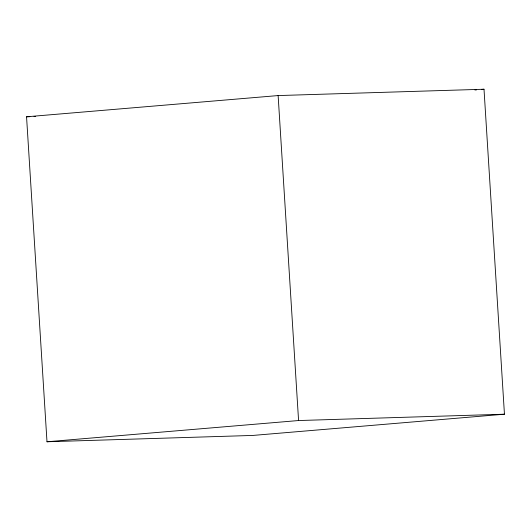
<?xml version="1.0" encoding="UTF-8"?>
<svg xmlns="http://www.w3.org/2000/svg" width="531" height="531" viewBox="0 0 531 531"><rect width="100%" height="100%" fill="white"/><g stroke="black" fill="none" stroke-linecap="round" stroke-linejoin="round"><path stroke-width="0.8" d="M26.55 116.793L278.131 95.567L484.007 89.235L504.45 414.207L252.869 435.433L46.993 441.765L26.55 116.793L29.855 116.694M474.933 90.004L476.579 89.865M481.531 89.447L484.007 89.235M46.993 441.765L298.575 420.539L504.45 414.207M33.991 116.568L35.643 116.515M278.131 95.567L298.575 420.539"/></g></svg>
